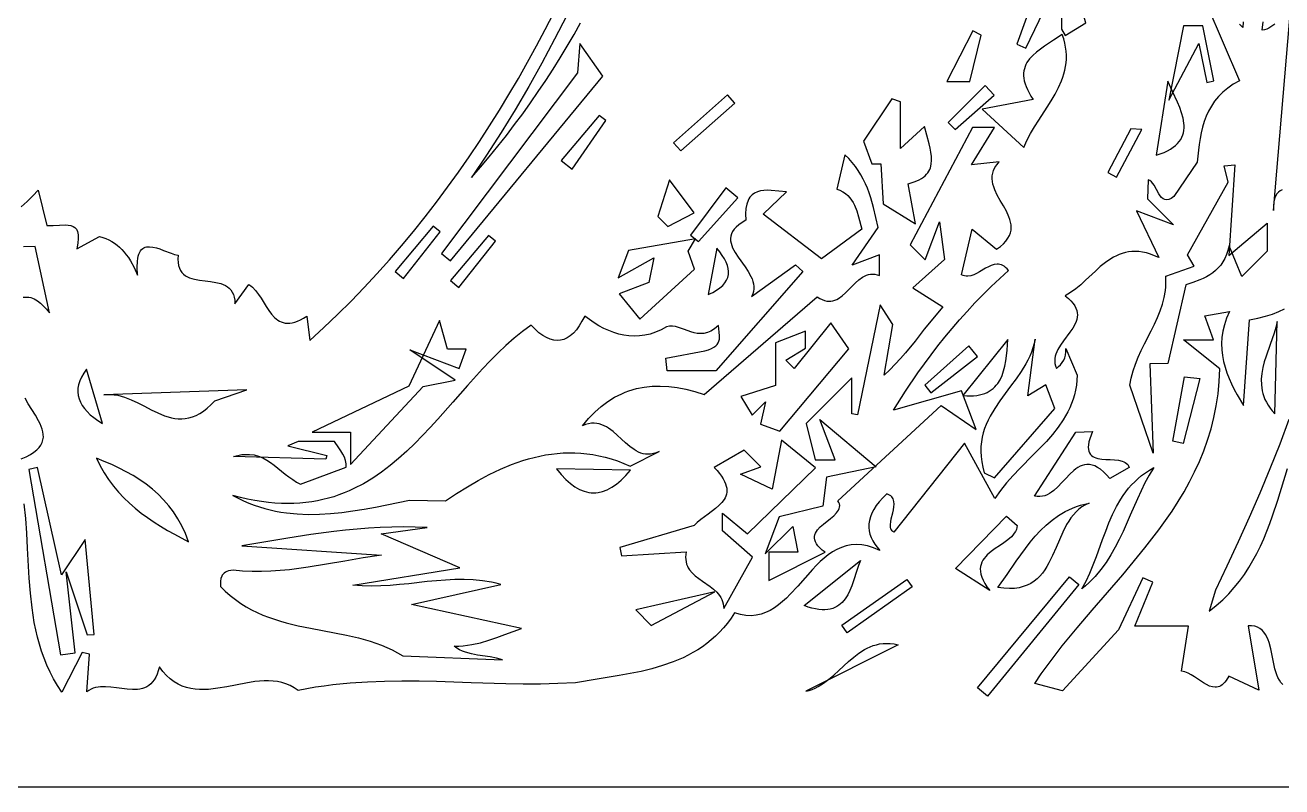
# Model space of a CAD drawing. Header units: metres. Extents: x 0 to 50, y 0 to 30.
# Drawn here: x 14.49 to 25.05, y 0 to 6.41 of the extents above; entities that cross this region are included whole.
import ezdxf

# ---------------------------------------------------------------- set-up
doc = ezdxf.new("R2010")
doc.units = ezdxf.units.M

msp = doc.modelspace()

# ---------------------------------------------------------------- linework, layer by layer
for points in [[(23.215194, 7.038961), (23.011379, 6.766984), (22.824653, 6.24737), (22.900502, 6.212106), (23.198883, 6.837288), (23.198883, 6.37191), (23.23018, 6.319705), (23.405627, 6.425059), (23.215194, 7.038961)], [(24.42087, 6.577672), (24.696999, 5.93923), (24.696999, 5.93923), (24.644336, 5.90924), (24.597409, 5.876834), (24.555858, 5.842161), (24.519321, 5.80537), (24.487439, 5.766611), (24.459852, 5.726031), (24.436197, 5.683779), (24.416116, 5.640006), (24.399247, 5.594859), (24.385231, 5.548487), (24.373706, 5.501039), (24.364312, 5.452665), (24.356689, 5.403513), (24.350475, 5.353732), (24.340837, 5.252878), (24.14396, 4.966129), (24.14396, 4.966129), (24.121714, 4.949824), (24.101878, 4.94051), (24.084185, 4.937406), (24.068371, 4.939728), (24.054168, 4.946696), (24.041312, 4.957526), (24.029535, 4.971436), (24.018573, 4.987646), (23.998028, 5.023831), (23.977549, 5.059826), (23.96667, 5.075796), (23.955009, 5.089373), (23.942302, 5.099773), (23.928282, 5.106215), (23.922812, 4.946632), (24.1421, 4.727164), (23.831569, 4.845048), (24.018886, 4.451575), (24.018886, 4.451575), (23.982577, 4.467671), (23.947656, 4.480571), (23.914059, 4.490424), (23.881723, 4.497382), (23.850585, 4.501596), (23.820582, 4.503217), (23.791651, 4.502396), (23.763727, 4.499283), (23.736749, 4.494031), (23.710652, 4.486789), (23.685374, 4.477709), (23.66085, 4.466942), (23.637019, 4.454639), (23.613817, 4.44095), (23.569045, 4.410022), (23.526029, 4.375366), (23.484262, 4.338188), (23.402455, 4.261104), (23.361402, 4.223613), (23.319576, 4.188433), (23.276469, 4.156772), (23.231576, 4.129839), (23.231576, 4.129839), (23.257623, 4.108358), (23.279374, 4.087321), (23.297075, 4.066698), (23.310972, 4.046461), (23.321313, 4.026581), (23.328343, 4.007028), (23.332309, 3.987775), (23.333458, 3.968793), (23.332035, 3.950053), (23.328288, 3.931525), (23.322462, 3.913182), (23.314804, 3.894995), (23.294979, 3.858972), (23.270784, 3.823226), (23.21717, 3.751647), (23.191694, 3.715354), (23.169734, 3.678418), (23.160689, 3.659638), (23.153262, 3.64061), (23.1477, 3.621307), (23.144249, 3.601699), (23.143156, 3.581759), (23.144667, 3.561456), (23.149029, 3.540763), (23.156488, 3.519651), (23.156488, 3.519651), (23.175273, 3.534609), (23.191998, 3.550735), (23.206435, 3.568295), (23.218358, 3.587556), (23.227541, 3.608788), (23.233756, 3.632256), (23.236776, 3.65823), (23.236377, 3.686976), (23.331261, 3.464073), (23.331261, 3.464073), (23.329053, 3.420369), (23.324446, 3.37823), (23.317555, 3.337572), (23.308494, 3.298311), (23.297378, 3.260362), (23.284321, 3.223642), (23.269438, 3.188066), (23.252844, 3.153551), (23.234652, 3.120012), (23.214979, 3.087366), (23.171643, 3.024414), (23.123752, 2.964022), (23.072223, 2.905519), (23.017972, 2.848232), (22.961916, 2.791488), (22.848055, 2.67694), (22.792082, 2.617791), (22.73797, 2.556495), (22.686636, 2.49238), (22.638995, 2.424774), (22.385226, 2.889767), (21.790326, 2.142248), (21.790326, 2.142248), (21.781922, 2.147384), (21.775097, 2.153484), (21.769734, 2.160482), (21.765718, 2.168315), (21.761264, 2.186226), (21.760807, 2.206701), (21.763422, 2.229224), (21.768183, 2.25328), (21.780437, 2.303926), (21.786078, 2.329484), (21.790161, 2.354511), (21.791758, 2.378492), (21.789944, 2.400911), (21.783792, 2.421252), (21.778801, 2.430482), (21.772377, 2.438999), (21.764407, 2.446739), (21.754773, 2.453636), (21.74336, 2.459628), (21.730053, 2.464649), (21.730053, 2.464649), (21.696403, 2.43105), (21.667154, 2.398033), (21.642224, 2.365585), (21.621529, 2.333692), (21.604986, 2.302339), (21.592512, 2.271512), (21.584023, 2.241198), (21.579437, 2.211381), (21.578669, 2.182048), (21.581637, 2.153186), (21.588258, 2.124779), (21.598448, 2.096813), (21.612125, 2.069275), (21.629204, 2.042151), (21.649603, 2.015426), (21.673238, 1.989086), (21.673238, 1.989086), (21.619767, 2.011276), (21.56896, 2.026509), (21.52065, 2.035232), (21.474668, 2.037891), (21.430847, 2.034932), (21.389018, 2.026803), (21.349014, 2.01395), (21.310667, 1.996819), (21.273808, 1.975857), (21.23827, 1.951511), (21.203885, 1.924226), (21.170484, 1.894451), (21.137901, 1.862631), (21.105966, 1.829212), (21.04337, 1.759368), (20.981354, 1.688489), (20.918574, 1.620149), (20.886477, 1.588048), (20.853686, 1.55792), (20.820031, 1.530214), (20.785346, 1.505375), (20.749462, 1.483851), (20.71221, 1.466087), (20.673425, 1.45253), (20.632936, 1.443627), (20.590576, 1.439825), (20.546178, 1.441569), (20.499573, 1.449307), (20.450594, 1.463484), (20.450594, 1.463484), (20.421271, 1.41921), (20.39054, 1.377606), (20.358461, 1.338575), (20.325094, 1.302014), (20.2905, 1.267826), (20.254738, 1.235908), (20.217869, 1.206161), (20.179952, 1.178485), (20.141048, 1.152781), (20.101217, 1.128946), (20.060519, 1.106883), (20.019014, 1.08649), (19.976763, 1.067668), (19.933824, 1.050316), (19.846128, 1.019622), (19.756406, 0.993608), (19.66514, 0.971474), (19.57281, 0.952418), (19.479897, 0.935639), (19.294246, 0.90571), (19.112034, 0.87528), (19.112034, 0.87528), (18.965956, 0.868296), (18.819953, 0.86513), (18.67402, 0.865047), (18.528153, 0.867314), (18.236601, 0.87596), (17.945261, 0.885198), (17.79966, 0.888204), (17.6541, 0.889156), (17.508576, 0.887321), (17.363084, 0.881964), (17.21762, 0.872352), (17.072179, 0.85775), (16.999466, 0.848349), (16.926757, 0.837426), (16.854051, 0.824888), (16.781349, 0.810645), (16.781349, 0.810645), (16.748079, 0.833441), (16.713956, 0.851971), (16.679046, 0.866553), (16.643413, 0.877508), (16.607122, 0.885155), (16.570236, 0.889814), (16.532822, 0.891804), (16.494943, 0.891445), (16.456663, 0.889057), (16.418049, 0.88496), (16.34007, 0.872916), (16.182926, 0.842381), (16.104794, 0.829005), (16.066063, 0.823909), (16.027643, 0.820301), (15.989597, 0.8185), (15.95199, 0.818825), (15.914886, 0.821598), (15.878351, 0.827136), (15.842449, 0.835761), (15.807243, 0.847791), (15.7728, 0.863547), (15.739182, 0.883347), (15.706456, 0.907513), (15.674685, 0.936363), (15.643934, 0.970217), (15.614268, 1.009395), (15.614268, 1.009395), (15.605643, 0.976936), (15.595543, 0.948194), (15.584048, 0.922964), (15.571238, 0.901041), (15.557194, 0.882222), (15.541997, 0.8663), (15.525726, 0.853072), (15.508462, 0.842333), (15.490285, 0.833877), (15.471277, 0.827501), (15.451516, 0.822999), (15.431085, 0.820167), (15.388529, 0.818694), (15.344253, 0.821443), (15.253112, 0.833057), (15.207534, 0.838647), (15.162808, 0.841908), (15.119578, 0.841203), (15.098724, 0.838851), (15.078486, 0.834894), (15.058944, 0.829126), (15.040177, 0.821343), (15.022267, 0.81134), (15.005294, 0.798912), (15.027795, 1.116959), (14.966212, 1.130381), (14.795241, 0.796364), (14.795241, 0.796364), (14.758638, 0.851829), (14.725509, 0.908119), (14.695664, 0.965187), (14.668914, 1.022985), (14.645068, 1.081464), (14.623935, 1.140575), (14.605327, 1.200272), (14.589053, 1.260505), (14.574922, 1.321226), (14.562745, 1.382388), (14.552332, 1.443941), (14.543492, 1.505837), (14.529773, 1.630468), (14.520067, 1.755895), (14.50661, 2.007591), (14.499819, 2.133088), (14.490957, 2.257837), (14.478505, 2.381453)], [(25.054955, 5.020655), (25.038166, 5.012505), (25.022931, 5.001571), (25.009561, 4.987337), (24.998368, 4.969286), (24.989662, 4.946901), (24.983754, 4.919666), (24.980954, 4.887065), (24.981575, 4.84858), (25.13114, 6.600072)], [(14.452889, 4.878879), (14.50158, 4.924209), (14.54916, 4.971007), (14.595599, 5.019343), (14.668164, 4.722809), (14.668164, 4.722809), (14.694822, 4.721025), (14.721854, 4.72107), (14.775472, 4.723875), (14.825867, 4.725691), (14.848872, 4.724497), (14.869891, 4.720981), (14.888529, 4.714449), (14.904393, 4.70421), (14.917089, 4.689573), (14.926223, 4.669844), (14.931402, 4.644333), (14.932232, 4.612348), (14.92832, 4.573195), (14.91927, 4.526185), (15.112267, 4.629542), (15.112267, 4.629542), (15.139333, 4.621741), (15.165254, 4.612235), (15.190071, 4.601033), (15.213823, 4.588139), (15.23655, 4.573563), (15.258292, 4.55731), (15.27909, 4.539388), (15.298982, 4.519803), (15.318009, 4.498563), (15.336211, 4.475674), (15.353627, 4.451145), (15.370299, 4.42498), (15.401565, 4.367777), (15.430329, 4.304119), (15.430329, 4.304119), (15.427413, 4.369386), (15.429919, 4.422458), (15.433058, 4.444747), (15.437378, 4.46438), (15.442819, 4.481487), (15.449322, 4.496199), (15.45683, 4.508646), (15.465283, 4.51896), (15.474623, 4.527271), (15.484792, 4.53371), (15.495731, 4.538407), (15.50738, 4.541493), (15.53258, 4.543356), (15.559922, 4.540345), (15.588938, 4.533505), (15.619159, 4.523882), (15.650118, 4.512522), (15.712373, 4.488773), (15.742732, 4.478477), (15.771954, 4.470626), (15.771954, 4.470626), (15.770508, 4.43813), (15.772043, 4.409284), (15.776368, 4.383849), (15.78329, 4.361588), (15.792615, 4.342265), (15.804151, 4.32564), (15.817706, 4.311478), (15.833087, 4.299539), (15.850101, 4.289587), (15.868555, 4.281385), (15.888257, 4.274694), (15.909014, 4.269277), (15.952922, 4.261315), (15.998738, 4.255599), (16.044922, 4.250229), (16.08993, 4.243305), (16.132222, 4.232925), (16.151868, 4.225847), (16.170257, 4.217191), (16.187195, 4.206722), (16.202492, 4.194202), (16.215953, 4.179393), (16.227387, 4.162058), (16.2366, 4.141958), (16.2434, 4.118858), (16.247594, 4.092518), (16.248989, 4.062702), (16.367455, 4.225335), (16.367455, 4.225335), (16.382422, 4.214252), (16.396605, 4.201885), (16.42294, 4.173884), (16.447101, 4.142502), (16.46973, 4.108913), (16.512958, 4.039797), (16.534842, 4.006616), (16.55776, 3.975915), (16.582356, 3.948865), (16.595483, 3.937076), (16.609271, 3.92664), (16.623798, 3.917703), (16.639146, 3.910411), (16.655395, 3.904911), (16.672624, 3.90135), (16.690915, 3.899874), (16.710346, 3.900629), (16.731, 3.903762), (16.752955, 3.90942), (16.776292, 3.917749), (16.801092, 3.928896), (16.827434, 3.943006), (16.855399, 3.960227), (16.879296, 3.754234), (16.879296, 3.754234), (16.997451, 3.862923), (17.112903, 3.973413), (17.2257, 4.085671), (17.335891, 4.199664), (17.443527, 4.315358), (17.548656, 4.432719), (17.651327, 4.551714), (17.751591, 4.67231), (17.849496, 4.794472), (17.945093, 4.918167), (18.038429, 5.043363), (18.129555, 5.170024), (18.21852, 5.298118), (18.305373, 5.42761), (18.390164, 5.558469), (18.472943, 5.690658), (18.553757, 5.824147), (18.632658, 5.9589), (18.709694, 6.094884), (18.784914, 6.232066), (18.858368, 6.370411), (18.930106, 6.509887)], [(19.039234, 6.488426), (18.936417, 6.287353), (18.830197, 6.088108), (18.720301, 5.890836), (18.606455, 5.695686), (18.488383, 5.502805), (18.365811, 5.312341), (18.238466, 5.124441), (18.238466, 5.124441), (18.314117, 5.211958), (18.388253, 5.300289), (18.460864, 5.389439), (18.531939, 5.479414), (18.601469, 5.57022), (18.669442, 5.661861), (18.735848, 5.754343), (18.800678, 5.847672), (18.86392, 5.941853), (18.925565, 6.036892), (18.985603, 6.132795), (19.044022, 6.229566), (19.100813, 6.327212), (19.155966, 6.425738)], [(22.234523, 5.933708), (22.428657, 5.933708), (22.525195, 6.321372), (22.454477, 6.35747), (22.234523, 5.933708)], [(24.225683, 6.399645), (24.101484, 5.775522), (24.354846, 6.250966), (24.421137, 5.92527), (24.480989, 5.937388), (24.389001, 6.399645), (24.225683, 6.399645)], [(24.727273, 6.433993), (24.725166, 6.386255), (24.725166, 6.386255), (24.695535, 6.414489)], [(24.992351, 6.415692), (24.976422, 6.402523), (24.959938, 6.390992), (24.942852, 6.381269), (24.925118, 6.373523), (24.906692, 6.367926), (24.887527, 6.364646), (24.887527, 6.364646), (24.894892, 6.43337)], [(18.063639, 4.424211), (19.341747, 5.976411), (19.150088, 6.25348), (19.131457, 6.004867), (17.98682, 4.485067), (18.063639, 4.424211)], [(23.206535, 6.327674), (23.206535, 6.327674), (23.132939, 6.278972), (23.057971, 6.230706), (23.022109, 6.205788), (22.988467, 6.179841), (22.957901, 6.152485), (22.931265, 6.123341), (22.909413, 6.09203), (22.900549, 6.075443), (22.893201, 6.058173), (22.887477, 6.04017), (22.883483, 6.021389), (22.881326, 6.001782), (22.881113, 5.9813), (22.882951, 5.959898), (22.886947, 5.937527), (22.893207, 5.91414), (22.901838, 5.88969), (22.912947, 5.864128), (22.926642, 5.837409), (22.943028, 5.809484), (22.962212, 5.780305), (22.531804, 5.70028), (22.882948, 5.37636), (22.882948, 5.37636), (22.909368, 5.43631), (22.939657, 5.494464), (22.97281, 5.551194), (23.00782, 5.60687), (23.079386, 5.716543), (23.113931, 5.77128), (23.146308, 5.826446), (23.17551, 5.882411), (23.200533, 5.939546), (23.211162, 5.968668), (23.220369, 5.998221), (23.228028, 6.028252), (23.234013, 6.058807), (23.238198, 6.089933), (23.240457, 6.121675), (23.240666, 6.15408), (23.238697, 6.187195), (23.234425, 6.221066), (23.227725, 6.255738), (23.21847, 6.291259), (23.206535, 6.327674)], [(24.094774, 5.935716), (23.994893, 5.311723), (23.994893, 5.311723), (24.030165, 5.323639), (24.062087, 5.336384), (24.090787, 5.349924), (24.116392, 5.364224), (24.139029, 5.379252), (24.158827, 5.394972), (24.175913, 5.411352), (24.190414, 5.428356), (24.202458, 5.445952), (24.212173, 5.464104), (24.219686, 5.48278), (24.225125, 5.501946), (24.228617, 5.521566), (24.23029, 5.541608), (24.230271, 5.562038), (24.228689, 5.582821), (24.221343, 5.625311), (24.209271, 5.668808), (24.193496, 5.71304), (24.175036, 5.757735), (24.134149, 5.847428), (24.094774, 5.935716)], [(19.998977, 5.348704), (20.451599, 5.751537), (20.391545, 5.819272), (19.93818, 5.417225), (19.998977, 5.348704)], [(22.304366, 5.528935), (22.633961, 5.817568), (22.558457, 5.898315), (22.246727, 5.589065), (22.304366, 5.528935)], [(21.973291, 4.736898), (21.909098, 5.07211), (21.909098, 5.07211), (21.961252, 5.087951), (21.983792, 5.097011), (22.0041, 5.106793), (22.02227, 5.117267), (22.038396, 5.128402), (22.052572, 5.140169), (22.064892, 5.152539), (22.075451, 5.165483), (22.084343, 5.17897), (22.091662, 5.192971), (22.097502, 5.207456), (22.105124, 5.237762), (22.107961, 5.269651), (22.106767, 5.302887), (22.102296, 5.337233), (22.095302, 5.372453), (22.086539, 5.40831), (22.066716, 5.480988), (22.048859, 5.553378), (21.846562, 5.369346), (21.846562, 5.760369), (21.772936, 5.788002), (21.533732, 5.42989), (21.605651, 5.240132), (21.681971, 5.239749), (21.70026, 4.905056), (21.973291, 4.736898)], [(19.313218, 5.646975), (18.992505, 5.267451), (19.086548, 5.196277), (19.369145, 5.603845), (19.313218, 5.646975)], [(20.738102, 1.7364), (21.212899, 1.973109), (21.212899, 1.973109), (21.188141, 1.992076), (21.167765, 2.010315), (21.151516, 2.027864), (21.139135, 2.04476), (21.130366, 2.061042), (21.124952, 2.076748), (21.122635, 2.091915), (21.123158, 2.106582), (21.126264, 2.120785), (21.131696, 2.134564), (21.139198, 2.147955), (21.148511, 2.160997), (21.171544, 2.186185), (21.19874, 2.21043), (21.257389, 2.257302), (21.284729, 2.280536), (21.308004, 2.304039), (21.317474, 2.315985), (21.325157, 2.328113), (21.330794, 2.340459), (21.33413, 2.353061), (21.334906, 2.365958), (21.332867, 2.379187), (21.327754, 2.392786), (21.319311, 2.406794), (22.187892, 3.208802), (22.482252, 3.004847), (22.358257, 3.332011), (21.785763, 3.169128), (21.785763, 3.169128), (21.887124, 3.326806), (21.99263, 3.481634), (22.047168, 3.557938), (22.103019, 3.633479), (22.160275, 3.708242), (22.219029, 3.782209), (22.279374, 3.855363), (22.341401, 3.927689), (22.405203, 3.99917), (22.470872, 4.069788), (22.538501, 4.139527), (22.608182, 4.208371), (22.680008, 4.276303), (22.75407, 4.343305), (22.75407, 4.343305), (22.742076, 4.35731), (22.730072, 4.368958), (22.718058, 4.378388), (22.706031, 4.385738), (22.693992, 4.391145), (22.681939, 4.394746), (22.66987, 4.39668), (22.657785, 4.397083), (22.63356, 4.39385), (22.609256, 4.386147), (22.584862, 4.375076), (22.56037, 4.361736), (22.511055, 4.332657), (22.486212, 4.319119), (22.461234, 4.307716), (22.436112, 4.299549), (22.410835, 4.295719), (22.398136, 4.295774), (22.385395, 4.297326), (22.372611, 4.300513), (22.359783, 4.305472), (22.447514, 4.690208), (22.654084, 4.521912), (22.654084, 4.521912), (22.685385, 4.545024), (22.711491, 4.568061), (22.732723, 4.591028), (22.749405, 4.613933), (22.761856, 4.636782), (22.7704, 4.65958), (22.775359, 4.682335), (22.777053, 4.705053), (22.775806, 4.72774), (22.771938, 4.750402), (22.765773, 4.773047), (22.757631, 4.795681), (22.736705, 4.840938), (22.711737, 4.886226), (22.685302, 4.931597), (22.659973, 4.9771), (22.638328, 5.022788), (22.629691, 5.045717), (22.62294, 5.068712), (22.618397, 5.091778), (22.616385, 5.114922), (22.617224, 5.138151), (22.621237, 5.161471), (22.628746, 5.184888), (22.640073, 5.208408), (22.655539, 5.232039), (22.675466, 5.255787), (22.443912, 5.232824), (22.636126, 5.545428), (22.450727, 5.545428), (21.926727, 4.557731), (22.052514, 4.431841), (22.173597, 4.751323), (22.216774, 4.434428), (21.950053, 4.197995), (22.20273, 4.037481), (22.044027, 3.850302), (22.044027, 3.850302), (21.968484, 3.749697), (21.888674, 3.651586), (21.84649, 3.603393), (21.802426, 3.555737), (21.756211, 3.508589), (21.707572, 3.46192), (21.780455, 3.889426), (21.676027, 4.054083), (21.484555, 3.128124), (21.436432, 3.138091), (21.436432, 3.440087), (21.052484, 3.055823), (21.128689, 2.749811), (21.297301, 2.749811), (21.168541, 3.089548), (21.642657, 2.691877), (21.224988, 2.604386), (21.191856, 2.361216), (20.826523, 2.270089), (20.70879, 1.959445), (20.939603, 2.190449), (20.983811, 1.973251), (20.738102, 1.973251), (20.738102, 1.7364)], [(23.783583, 5.535188), (23.589626, 5.167388), (23.661348, 5.129092), (23.874724, 5.527772), (23.783583, 5.535188)], [(21.378574, 5.316752), (21.309499, 5.027852), (21.309499, 5.027852), (21.337031, 5.017336), (21.361589, 5.004687), (21.383399, 4.990061), (21.402688, 4.973614), (21.419681, 4.955504), (21.434606, 4.935886), (21.447688, 4.914917), (21.459153, 4.892753), (21.478141, 4.845467), (21.493379, 4.795278), (21.51985, 4.6912), (21.180531, 4.440645), (20.690637, 4.817721), (20.888056, 5.003799), (20.888056, 5.003799), (20.822959, 5.011326), (20.758536, 5.01692), (20.727464, 5.017632), (20.697623, 5.016229), (20.669369, 5.012169), (20.643055, 5.004906), (20.619038, 4.993897), (20.59767, 4.978599), (20.579307, 4.958467), (20.571363, 4.946419), (20.564304, 4.932959), (20.553014, 4.90153), (20.545792, 4.863636), (20.542994, 4.818734), (20.544972, 4.766281), (20.544972, 4.766281), (20.513449, 4.747101), (20.486942, 4.727902), (20.465162, 4.708681), (20.44782, 4.689433), (20.434628, 4.670155), (20.425298, 4.650843), (20.419542, 4.631493), (20.41707, 4.612101), (20.417595, 4.592664), (20.420827, 4.573178), (20.42648, 4.553639), (20.434263, 4.534043), (20.455069, 4.494666), (20.480938, 4.455017), (20.538635, 4.374781), (20.565848, 4.334133), (20.588894, 4.293093), (20.598133, 4.272415), (20.605465, 4.251628), (20.610602, 4.230728), (20.613254, 4.209711), (20.613134, 4.188572), (20.609954, 4.167309), (20.603424, 4.145917), (20.593256, 4.124393), (20.963431, 4.389422), (21.023433, 4.334531), (20.293705, 3.500486), (19.884588, 3.500486), (19.871691, 3.605189), (20.201626, 3.668636), (20.201626, 3.668636), (20.231401, 3.676781), (20.256156, 3.686332), (20.276318, 3.69713), (20.292316, 3.709018), (20.304575, 3.721837), (20.313524, 3.735431), (20.319588, 3.74964), (20.323196, 3.764307), (20.324775, 3.779274), (20.324751, 3.794384), (20.321605, 3.824397), (20.317174, 3.853085), (20.314877, 3.879182), (20.314877, 3.879182), (20.283177, 3.852159), (20.2524, 3.832792), (20.222475, 3.820195), (20.193333, 3.813478), (20.164904, 3.811754), (20.137118, 3.814134), (20.109905, 3.819729), (20.083196, 3.827652), (20.031009, 3.846929), (19.979998, 3.864858), (19.95476, 3.871097), (19.929607, 3.874334), (19.904468, 3.873681), (19.879275, 3.86825), (19.879275, 3.86825), (19.832373, 3.843501), (19.786032, 3.823724), (19.74024, 3.808724), (19.694988, 3.798303), (19.650266, 3.792265), (19.606064, 3.790412), (19.562371, 3.792549), (19.519178, 3.798479), (19.476474, 3.808005), (19.43425, 3.82093), (19.392495, 3.837058), (19.351199, 3.856191), (19.310352, 3.878135), (19.269944, 3.90269), (19.229965, 3.929662), (19.190405, 3.958853), (19.190405, 3.958853), (19.167921, 3.91582), (19.144584, 3.877839), (19.120415, 3.844921), (19.095437, 3.817076), (19.069668, 3.794313), (19.043132, 3.776642), (19.015847, 3.764074), (18.987837, 3.756619), (18.95912, 3.754286), (18.929718, 3.757086), (18.899653, 3.765028), (18.868944, 3.778123), (18.837613, 3.79638), (18.805682, 3.81981), (18.773169, 3.848422), (18.740098, 3.882227), (18.740098, 3.882227), (18.667597, 3.829295), (18.597218, 3.772587), (18.528711, 3.712533), (18.461825, 3.649563), (18.396312, 3.584109), (18.33192, 3.5166), (18.205505, 3.377139), (18.080582, 3.234626), (17.955153, 3.092502), (17.891624, 3.022663), (17.827218, 2.954213), (17.761688, 2.887582), (17.694781, 2.8232), (17.626249, 2.761499), (17.555843, 2.702908), (17.483311, 2.647859), (17.408405, 2.59678), (17.330874, 2.550104), (17.250469, 2.50826), (17.20911, 2.489284), (17.16694, 2.471678), (17.123926, 2.455496), (17.080037, 2.44079), (17.035242, 2.427616), (16.989511, 2.416026), (16.942811, 2.406074), (16.895111, 2.397815), (16.846381, 2.391302), (16.796588, 2.386589), (16.745703, 2.383729), (16.693693, 2.382777), (16.640527, 2.383787), (16.586174, 2.386811), (16.530603, 2.391905), (16.473783, 2.399121), (16.415683, 2.408514), (16.35627, 2.420137), (16.295515, 2.434044), (16.233385, 2.450289), (16.233385, 2.450289), (16.277281, 2.427032), (16.321415, 2.405893), (16.365778, 2.386802), (16.410364, 2.369689), (16.455163, 2.354486), (16.500169, 2.341121), (16.545374, 2.329527), (16.59077, 2.319632), (16.636349, 2.311368), (16.682103, 2.304665), (16.774105, 2.295664), (16.866715, 2.292072), (16.95987, 2.293333), (17.053508, 2.298889), (17.147566, 2.308184), (17.241981, 2.320662), (17.336692, 2.335765), (17.431636, 2.352938), (17.526751, 2.371624), (17.717243, 2.411305), (18.021541, 2.405935), (18.021541, 2.405935), (18.112685, 2.466334), (18.204176, 2.523585), (18.296103, 2.57716), (18.388555, 2.626529), (18.481622, 2.671164), (18.575395, 2.710537), (18.622574, 2.728084), (18.669963, 2.744117), (18.717573, 2.758571), (18.765415, 2.771378), (18.813502, 2.782473), (18.861843, 2.79179), (18.91045, 2.799262), (18.959334, 2.804823), (19.008507, 2.808408), (19.05798, 2.809951), (19.107764, 2.809384), (19.15787, 2.806643), (19.20831, 2.801661), (19.259094, 2.794371), (19.310234, 2.784709), (19.361742, 2.772607), (19.413627, 2.758), (19.465903, 2.740822), (19.518579, 2.721006), (19.571667, 2.698486), (19.815404, 2.821828), (19.815404, 2.821828), (19.791131, 2.81074), (19.767756, 2.80304), (19.745215, 2.798506), (19.723446, 2.796914), (19.702386, 2.798039), (19.681973, 2.801658), (19.662143, 2.807547), (19.642835, 2.815481), (19.623985, 2.825236), (19.60553, 2.83659), (19.569557, 2.863193), (19.534413, 2.8935), (19.499597, 2.925718), (19.464607, 2.958055), (19.428941, 2.988719), (19.392097, 3.01592), (19.373077, 3.027661), (19.353574, 3.037863), (19.333525, 3.046304), (19.312869, 3.052759), (19.291541, 3.057005), (19.26948, 3.058816), (19.246623, 3.057969), (19.222907, 3.05424), (19.198269, 3.047406), (19.172647, 3.037241), (19.172647, 3.037241), (19.222678, 3.09719), (19.27466, 3.15102), (19.328572, 3.198798), (19.38439, 3.24059), (19.442092, 3.276462), (19.471641, 3.292199), (19.501654, 3.30648), (19.532125, 3.319315), (19.563053, 3.330711), (19.626268, 3.34922), (19.691274, 3.362074), (19.75805, 3.369339), (19.826572, 3.371081), (19.896817, 3.367367), (19.968763, 3.358261), (20.042387, 3.343832), (20.117666, 3.324143), (20.194576, 3.299263), (21.145348, 4.122698), (21.145348, 4.122698), (21.166597, 4.108703), (21.186963, 4.098041), (21.206503, 4.090505), (21.225275, 4.085889), (21.243334, 4.083985), (21.260739, 4.084586), (21.277546, 4.087483), (21.293812, 4.09247), (21.309595, 4.09934), (21.32495, 4.107885), (21.354607, 4.129172), (21.38324, 4.154671), (21.411304, 4.182725), (21.467549, 4.23986), (21.496642, 4.265624), (21.526988, 4.287308), (21.542774, 4.296102), (21.559044, 4.303253), (21.575855, 4.308555), (21.593265, 4.3118), (21.61133, 4.312781), (21.630107, 4.311291), (21.649654, 4.307121), (21.670026, 4.300066), (21.669125, 4.474279), (21.440728, 4.387574), (21.659069, 4.703654), (21.659069, 4.703654), (21.639728, 4.789215), (21.619009, 4.873166), (21.595356, 4.955038), (21.581942, 4.995047), (21.567211, 5.03436), (21.550967, 5.072918), (21.533017, 5.110662), (21.513165, 5.147534), (21.491217, 5.183475), (21.466979, 5.218426), (21.440255, 5.252328), (21.410852, 5.285123), (21.378574, 5.316752)], [(24.657798, 5.232162), (24.607589, 4.469024), (24.92808, 4.742394), (24.92808, 4.504837), (24.715477, 4.29206), (24.60808, 4.551763), (24.60808, 4.551763), (24.599302, 4.512328), (24.587761, 4.476457), (24.57365, 4.443929), (24.557161, 4.414517), (24.538489, 4.387999), (24.517827, 4.36415), (24.495369, 4.342746), (24.471307, 4.323564), (24.445836, 4.306379), (24.419149, 4.290967), (24.39144, 4.277104), (24.362902, 4.264567), (24.304112, 4.242572), (24.244328, 4.223191), (24.092822, 3.561513), (23.941675, 3.55702), (23.971409, 2.807326), (23.773841, 3.378003), (23.773841, 3.378003), (23.785368, 3.43877), (23.801624, 3.498123), (23.821806, 3.556269), (23.845111, 3.613415), (23.870734, 3.669766), (23.897873, 3.725529), (23.953485, 3.836118), (23.980351, 3.891356), (24.005519, 3.946832), (24.028185, 4.002753), (24.047548, 4.059324), (24.062802, 4.116753), (24.073145, 4.175245), (24.076224, 4.204954), (24.077773, 4.235007), (24.077693, 4.265428), (24.075884, 4.296245), (24.316414, 4.378398), (24.258149, 4.475587), (24.602398, 5.085326), (24.568156, 5.222405), (24.657798, 5.232162)], [(19.903032, 5.10665), (19.805623, 4.796128), (19.888646, 4.713037), (20.110916, 4.829244), (19.903032, 5.10665)], [(20.14702, 4.586753), (20.479412, 4.955129), (20.37751, 5.03933), (20.080622, 4.640986), (20.14702, 4.586753)], [(17.916559, 4.715103), (17.595846, 4.335579), (17.667841, 4.27674), (17.974108, 4.668234), (17.916559, 4.715103)], [(14.46914, 4.118015), (14.485918, 4.11985), (14.502122, 4.119932), (14.517792, 4.118349), (14.532967, 4.115191), (14.561991, 4.104503), (14.589512, 4.088578), (14.615846, 4.068125), (14.64131, 4.043854), (14.66622, 4.016477), (14.690894, 3.986702), (14.570391, 4.545327), (14.472835, 4.541525)], [(18.382112, 4.637447), (18.061399, 4.257923), (18.133394, 4.199084), (18.439661, 4.590578), (18.382112, 4.637447)], [(19.4719, 4.280046), (19.771393, 4.450352), (19.730743, 4.241851), (19.479992, 4.14666), (19.653088, 3.934443), (20.11398, 4.355483), (20.060141, 4.505161), (20.122962, 4.60995), (19.559646, 4.511566), (19.4719, 4.280046)], [(20.301348, 4.529641), (20.228401, 4.141729), (20.228401, 4.141729), (20.266659, 4.159168), (20.299812, 4.177646), (20.327991, 4.197134), (20.351328, 4.217604), (20.369953, 4.239029), (20.383998, 4.26138), (20.393593, 4.284629), (20.39887, 4.308748), (20.39996, 4.333709), (20.396993, 4.359483), (20.390101, 4.386043), (20.379414, 4.41336), (20.365065, 4.441407), (20.347183, 4.470154), (20.325901, 4.499575), (20.301348, 4.529641)], [(25.059481, 0.862326), (25.044344, 0.879012), (25.031265, 0.898121), (25.019999, 0.91937), (25.0103, 0.942474), (25.001925, 0.967148), (24.994628, 0.993107), (24.982287, 1.047742), (24.959759, 1.159906), (24.94565, 1.212878), (24.937028, 1.237591), (24.927032, 1.260741), (24.91542, 1.282044), (24.901945, 1.301215), (24.886362, 1.317969), (24.868426, 1.332023), (24.847894, 1.34309), (24.824518, 1.350886), (24.798055, 1.355127), (24.768259, 1.355527), (24.858536, 0.813476), (24.606978, 0.932026), (24.606978, 0.932026), (24.584615, 0.895126), (24.573334, 0.880481), (24.561984, 0.868203), (24.550564, 0.858168), (24.539071, 0.850248), (24.527503, 0.844317), (24.515859, 0.84025), (24.504136, 0.837919), (24.492333, 0.837198), (24.468477, 0.840082), (24.444277, 0.847892), (24.419715, 0.859616), (24.394777, 0.874246), (24.369447, 0.890769), (24.317548, 0.925457), (24.290948, 0.941601), (24.263894, 0.955597), (24.236369, 0.966435), (24.208359, 0.973105), (24.267408, 1.352003), (23.815545, 1.352003), (23.967188, 1.720581), (23.882598, 1.757497), (23.678832, 1.321384), (23.206929, 0.808573), (22.974198, 0.869086), (22.974198, 0.869086), (23.029374, 0.949958), (23.086533, 1.029516), (23.145435, 1.107903), (23.205839, 1.185263), (23.330195, 1.337473), (23.457676, 1.487293), (23.714326, 1.784348), (23.83965, 1.933874), (23.900719, 2.009388), (23.960408, 2.085594), (24.018474, 2.162636), (24.074678, 2.240655), (24.12878, 2.319796), (24.180538, 2.400202), (24.229713, 2.482016), (24.276065, 2.565382), (24.319352, 2.650442), (24.359335, 2.73734), (24.395773, 2.82622), (24.428426, 2.917223), (24.457054, 3.010495), (24.481416, 3.106177), (24.501272, 3.204414), (24.516382, 3.305348), (24.526504, 3.409123), (24.5314, 3.515882), (24.225819, 3.75934), (24.478045, 3.75934), (24.405176, 3.96192), (24.61127, 3.997485), (24.61127, 3.997485), (24.587328, 3.941078), (24.569177, 3.885972), (24.556469, 3.832088), (24.548857, 3.779348), (24.545995, 3.727672), (24.547535, 3.676981), (24.55313, 3.627197), (24.562434, 3.57824), (24.5751, 3.530032), (24.59078, 3.482494), (24.609128, 3.435546), (24.629796, 3.389111), (24.652438, 3.343108), (24.676707, 3.297459), (24.728736, 3.206908), (24.780191, 3.929364), (24.780191, 3.929364), (24.850351, 3.942571), (24.914615, 3.958432), (24.973263, 3.976822), (25.026574, 3.997618), (25.074828, 4.020695)], [(16.900429, 2.982779), (17.220591, 2.982779), (17.220591, 2.711787), (17.832288, 3.366819), (18.101619, 3.421729), (17.721319, 3.675471), (18.134433, 3.518644), (18.193079, 3.681683), (18.037895, 3.681683), (17.9692, 3.922314), (17.711892, 3.371175), (16.900429, 2.982779)], [(24.993499, 3.137725), (25.01177, 3.912836), (25.01177, 3.912836), (25.000574, 3.864621), (24.986534, 3.816365), (24.953511, 3.71974), (24.919872, 3.622979), (24.905064, 3.574553), (24.892792, 3.526099), (24.883952, 3.477619), (24.879442, 3.429116), (24.880157, 3.380592), (24.882754, 3.356323), (24.886995, 3.332049), (24.892989, 3.30777), (24.900851, 3.283488), (24.910691, 3.259202), (24.922623, 3.234913), (24.936757, 3.21062), (24.953207, 3.186324), (24.972083, 3.162026), (24.993499, 3.137725)], [(21.259536, 3.902896), (20.952026, 3.519355), (20.881971, 3.589467), (21.048471, 3.689449), (21.048471, 3.83164), (20.796296, 3.735909), (20.796296, 3.374897), (20.503807, 3.282993), (20.597467, 3.126766), (20.709887, 3.239279), (20.669701, 3.051591), (20.830287, 2.990629), (21.411664, 3.682974), (21.259536, 3.902896)], [(22.101761, 3.313617), (22.494057, 3.618658), (22.419438, 3.710116), (22.051614, 3.377207), (22.101761, 3.313617)], [(22.749665, 3.763685), (22.370634, 3.290886), (22.370634, 3.290886), (22.40245, 3.289017), (22.432326, 3.288766), (22.460328, 3.290079), (22.48652, 3.2929), (22.510969, 3.297176), (22.533738, 3.302853), (22.554893, 3.309875), (22.5745, 3.318188), (22.592622, 3.327739), (22.609326, 3.338472), (22.624677, 3.350333), (22.638739, 3.363269), (22.651578, 3.377223), (22.663258, 3.392143), (22.683405, 3.424659), (22.699699, 3.460383), (22.712663, 3.498878), (22.722817, 3.53971), (22.730682, 3.582443), (22.736778, 3.626642), (22.741627, 3.671873), (22.749665, 3.763685)], [(22.977279, 3.765634), (22.977279, 3.765634), (22.969683, 3.728533), (22.959671, 3.692474), (22.947448, 3.657366), (22.933218, 3.623116), (22.917186, 3.589633), (22.899555, 3.556826), (22.860319, 3.492873), (22.817146, 3.430525), (22.771671, 3.36905), (22.725532, 3.307716), (22.680364, 3.245791), (22.637804, 3.182542), (22.599488, 3.117239), (22.582432, 3.083588), (22.567052, 3.049148), (22.55355, 3.013829), (22.542132, 2.977538), (22.533001, 2.940184), (22.526364, 2.901677), (22.522424, 2.861923), (22.521385, 2.820832), (22.523453, 2.778312), (22.528831, 2.734272), (22.537725, 2.68862), (22.550338, 2.641265), (22.636812, 2.598589), (23.143021, 3.181607), (23.067829, 3.380003), (22.916361, 3.289047), (22.977279, 3.765634)], [(15.134827, 3.057206), (15.001919, 3.512364), (15.001919, 3.512364), (14.978558, 3.47889), (14.959774, 3.446135), (14.945491, 3.414088), (14.935634, 3.38274), (14.930125, 3.352078), (14.928889, 3.322094), (14.93185, 3.292777), (14.938932, 3.264116), (14.950059, 3.236101), (14.965155, 3.208721), (14.984145, 3.181966), (15.006951, 3.155827), (15.033498, 3.130291), (15.063711, 3.105349), (15.097512, 3.080991), (15.134827, 3.057206)], [(24.363753, 3.434217), (24.223297, 2.886839), (24.136494, 2.907971), (24.234496, 3.447852), (24.363753, 3.434217)], [(15.147627, 3.297136), (15.147627, 3.297136), (15.176994, 3.300481), (15.20613, 3.300885), (15.235056, 3.298611), (15.263795, 3.293922), (15.292367, 3.28708), (15.320795, 3.278348), (15.377305, 3.256264), (15.4335, 3.229769), (15.489552, 3.200963), (15.545636, 3.171948), (15.601927, 3.144823), (15.658598, 3.121689), (15.68713, 3.112275), (15.715823, 3.104646), (15.744698, 3.099065), (15.773777, 3.095794), (15.803081, 3.095097), (15.832633, 3.097235), (15.862454, 3.10247), (15.892566, 3.111067), (15.922991, 3.123286), (15.95375, 3.139391), (15.984866, 3.159645), (16.016359, 3.184309), (16.048252, 3.213646), (16.080567, 3.247919), (16.350928, 3.338758), (15.147627, 3.297136)], [(14.452288, 2.758872), (14.493855, 2.776783), (14.529434, 2.795333), (14.559361, 2.814485), (14.583968, 2.834202), (14.603592, 2.85445), (14.618565, 2.875191), (14.629223, 2.896389), (14.635899, 2.918008), (14.638927, 2.940012), (14.638643, 2.962365), (14.63538, 2.985029), (14.629473, 3.007969), (14.621255, 3.031149), (14.611062, 3.054532), (14.599227, 3.078083), (14.57197, 3.125539), (14.542158, 3.173229), (14.512465, 3.220862), (14.485566, 3.268148)], [(25.112358, 3.091011), (25.034886, 2.882711), (24.952665, 2.675678), (24.866352, 2.469734), (24.776605, 2.264701), (24.684081, 2.0604), (24.589437, 1.856654), (24.493332, 1.653284), (24.441765, 1.477967), (24.441765, 1.477967), (24.500429, 1.52449), (24.555004, 1.573143), (24.605722, 1.623809), (24.652812, 1.676369), (24.696505, 1.730706), (24.73703, 1.786701), (24.774618, 1.844236), (24.809499, 1.903192), (24.841904, 1.963453), (24.872062, 2.024899), (24.900204, 2.087413), (24.92656, 2.150876), (24.95136, 2.215171), (24.974835, 2.280178), (25.018728, 2.411861), (25.100739, 2.678587)], [(23.320115, 2.982779), (23.461274, 2.990231), (23.461274, 2.990231), (23.447751, 2.957283), (23.437499, 2.92761), (23.430339, 2.901036), (23.426093, 2.877384), (23.424585, 2.856477), (23.425635, 2.838141), (23.429067, 2.822197), (23.434701, 2.80847), (23.442361, 2.796784), (23.451868, 2.786963), (23.463045, 2.778829), (23.475713, 2.772207), (23.489695, 2.766921), (23.504813, 2.762793), (23.537745, 2.75731), (23.573086, 2.754347), (23.609413, 2.752494), (23.645302, 2.750341), (23.679332, 2.746476), (23.710078, 2.73949), (23.723775, 2.734386), (23.736118, 2.727972), (23.746928, 2.720073), (23.756028, 2.710511), (23.76324, 2.699111), (23.768386, 2.685697), (23.607228, 2.594382), (23.607228, 2.594382), (23.579155, 2.624917), (23.552343, 2.650349), (23.526721, 2.670962), (23.502214, 2.687039), (23.478751, 2.698863), (23.456259, 2.706718), (23.434664, 2.710887), (23.413893, 2.711654), (23.393875, 2.709301), (23.374535, 2.704113), (23.355802, 2.696373), (23.337601, 2.686364), (23.319861, 2.67437), (23.302509, 2.660673), (23.268674, 2.629308), (23.235515, 2.594535), (23.202447, 2.558622), (23.168889, 2.523837), (23.134257, 2.492445), (23.116356, 2.478731), (23.097968, 2.466715), (23.07902, 2.456682), (23.05944, 2.448914), (23.039153, 2.443695), (23.018088, 2.441309), (22.996171, 2.442038), (22.97333, 2.446166), (23.320115, 2.982779)], [(16.694181, 2.868579), (17.022807, 2.786355), (17.014165, 2.755353), (16.237067, 2.777326), (16.237067, 2.777326), (16.261497, 2.784813), (16.285084, 2.790491), (16.307868, 2.794446), (16.329889, 2.796764), (16.371808, 2.796832), (16.411166, 2.791379), (16.448289, 2.78109), (16.483502, 2.766651), (16.517129, 2.748747), (16.549496, 2.728062), (16.580929, 2.705283), (16.611752, 2.681093), (16.672872, 2.631225), (16.703818, 2.606917), (16.735456, 2.583939), (16.768111, 2.562977), (16.802108, 2.544716), (17.184819, 2.688886), (17.184819, 2.688886), (17.184636, 2.717416), (17.179426, 2.745205), (17.169976, 2.772382), (17.157074, 2.799075), (17.141508, 2.825414), (17.124066, 2.851529), (17.086702, 2.903599), (16.780902, 2.905123), (16.694181, 2.868579)], [(19.498664, 1.942099), (20.043012, 1.97764), (20.043012, 1.97764), (20.039681, 1.954183), (20.038592, 1.932231), (20.039606, 1.91169), (20.042584, 1.892463), (20.047388, 1.874455), (20.053878, 1.85757), (20.061917, 1.841713), (20.071366, 1.826788), (20.093938, 1.799352), (20.120486, 1.774497), (20.149899, 1.751459), (20.18107, 1.729474), (20.244248, 1.685603), (20.274036, 1.662187), (20.301146, 1.636766), (20.324467, 1.608574), (20.334361, 1.5932), (20.342891, 1.576847), (20.34992, 1.559419), (20.355309, 1.54082), (20.35892, 1.520956), (20.360612, 1.49973), (20.60085, 1.93328), (20.350141, 2.15283), (20.350141, 2.301308), (20.560343, 2.129574), (21.130298, 2.683931), (20.845184, 2.916906), (20.767124, 2.503962), (20.501567, 2.63042), (20.671921, 2.691797), (20.531289, 2.832545), (20.279661, 2.685894), (20.279661, 2.685894), (20.303222, 2.660392), (20.323509, 2.636071), (20.340665, 2.61288), (20.35483, 2.590766), (20.366148, 2.569677), (20.374759, 2.549562), (20.380805, 2.530367), (20.384427, 2.512042), (20.385767, 2.494534), (20.384967, 2.477791), (20.382168, 2.461761), (20.377511, 2.446392), (20.371139, 2.431632), (20.363193, 2.417429), (20.343145, 2.390484), (20.318499, 2.365142), (20.290389, 2.340986), (20.228305, 2.294567), (20.165953, 2.247894), (20.137508, 2.223422), (20.112394, 2.197637), (19.485729, 2.014337), (19.498664, 1.942099)], [(15.085972, 2.763264), (15.085972, 2.763264), (15.11691, 2.700059), (15.150955, 2.640308), (15.187938, 2.583825), (15.227691, 2.530423), (15.270047, 2.479914), (15.314836, 2.432112), (15.361892, 2.386829), (15.411045, 2.343879), (15.462128, 2.303076), (15.514973, 2.264231), (15.569411, 2.227158), (15.625275, 2.191671), (15.682395, 2.157582), (15.740606, 2.124703), (15.859621, 2.061833), (15.859621, 2.061833), (15.833505, 2.130401), (15.803649, 2.194809), (15.770219, 2.255243), (15.73338, 2.311887), (15.6933, 2.364926), (15.650144, 2.414545), (15.604078, 2.460928), (15.555269, 2.504261), (15.503883, 2.544727), (15.450086, 2.582513), (15.394043, 2.617801), (15.335922, 2.650778), (15.275888, 2.681628), (15.214108, 2.710536), (15.150747, 2.737687), (15.085972, 2.763264)], [(14.517178, 2.669834), (14.78402, 1.109259), (14.906864, 1.126402), (14.830607, 1.808191), (15.008385, 1.278415), (15.065618, 1.280965), (14.989513, 2.079574), (14.792669, 1.784065), (14.590472, 2.685577), (14.517178, 2.669834)], [(18.954177, 2.673675), (18.954177, 2.673675), (18.992851, 2.626836), (19.031541, 2.586227), (19.070246, 2.551833), (19.108965, 2.523638), (19.147699, 2.501629), (19.186447, 2.485789), (19.225209, 2.476104), (19.244594, 2.473565), (19.263983, 2.472559), (19.283374, 2.473085), (19.302769, 2.47514), (19.341567, 2.483829), (19.380377, 2.498614), (19.419197, 2.519479), (19.458028, 2.546409), (19.496868, 2.579388), (19.535718, 2.618403), (19.574577, 2.663437), (18.954177, 2.673675)], [(23.975208, 2.68556), (23.975208, 2.68556), (23.936956, 2.62213), (23.901649, 2.556885), (23.868671, 2.490207), (23.837405, 2.422473), (23.777544, 2.285361), (23.717137, 2.148587), (23.685186, 2.081275), (23.65125, 2.015186), (23.614711, 1.9507), (23.574954, 1.888197), (23.531361, 1.828056), (23.483316, 1.770656), (23.457432, 1.743103), (23.430204, 1.716378), (23.401554, 1.690528), (23.371406, 1.665601), (23.371406, 1.665601), (23.406781, 1.730804), (23.438443, 1.798294), (23.467255, 1.867538), (23.494081, 1.938005), (23.545227, 2.080485), (23.571273, 2.151433), (23.598784, 2.221479), (23.628624, 2.29009), (23.661656, 2.356736), (23.698743, 2.420884), (23.719077, 2.451856), (23.740748, 2.482003), (23.763864, 2.511261), (23.788534, 2.539562), (23.814864, 2.56684), (23.842964, 2.593029), (23.87294, 2.618062), (23.904901, 2.641872), (23.938954, 2.664394), (23.975208, 2.68556)], [(23.431708, 2.386129), (23.431708, 2.386129), (23.400505, 2.372023), (23.371899, 2.355029), (23.345678, 2.335383), (23.321628, 2.313323), (23.299537, 2.289084), (23.279192, 2.262903), (23.26038, 2.235018), (23.242888, 2.205665), (23.211012, 2.143502), (23.181861, 2.078309), (23.153732, 2.011981), (23.124921, 1.94641), (23.093724, 1.883492), (23.076699, 1.85362), (23.058439, 1.825121), (23.038731, 1.798232), (23.017362, 1.773191), (22.994119, 1.750233), (22.968789, 1.729595), (22.941159, 1.711516), (22.911017, 1.69623), (22.878149, 1.683975), (22.842343, 1.674988), (22.803385, 1.669505), (22.761063, 1.667764), (22.715164, 1.67), (22.665474, 1.676452), (22.665474, 1.676452), (22.742527, 1.785985), (22.818148, 1.897112), (22.856481, 1.952093), (22.895728, 2.006059), (22.936313, 2.058538), (22.978659, 2.109057), (23.02319, 2.157146), (23.070331, 2.202334), (23.120504, 2.244149), (23.174135, 2.282119), (23.20238, 2.299515), (23.231647, 2.315774), (23.261991, 2.330835), (23.293464, 2.344641), (23.32612, 2.357132), (23.36001, 2.36825), (23.395189, 2.377935), (23.431708, 2.386129)], [(22.737143, 2.276361), (22.828295, 2.199031), (22.828295, 2.199031), (22.825477, 2.180972), (22.820165, 2.163928), (22.812578, 2.147804), (22.802938, 2.132504), (22.791466, 2.117933), (22.778381, 2.103996), (22.74826, 2.077641), (22.714341, 2.052676), (22.678391, 2.028338), (22.642176, 2.003862), (22.607462, 1.978487), (22.576016, 1.951448), (22.56207, 1.937066), (22.549603, 1.921983), (22.538837, 1.906102), (22.529991, 1.889328), (22.523288, 1.871565), (22.518946, 1.852719), (22.517188, 1.832694), (22.518234, 1.811395), (22.522304, 1.788725), (22.529621, 1.764591), (22.540403, 1.738895), (22.554873, 1.711544), (22.573251, 1.682441), (22.595758, 1.651491), (22.307914, 1.83557), (22.737143, 2.276361)], [(16.307649, 2.027418), (17.482123, 1.949918), (17.482123, 1.949918), (17.327509, 1.925951), (17.173226, 1.899023), (17.018913, 1.871754), (16.864205, 1.846767), (16.78659, 1.835949), (16.70874, 1.826685), (16.63061, 1.819303), (16.552154, 1.81413), (16.473327, 1.811494), (16.394084, 1.811724), (16.314378, 1.815146), (16.234166, 1.82209), (16.234166, 1.82209), (16.214183, 1.819543), (16.196868, 1.815724), (16.182032, 1.810735), (16.169482, 1.80468), (16.159028, 1.797662), (16.150478, 1.789785), (16.143643, 1.78115), (16.138329, 1.771863), (16.131506, 1.751741), (16.12848, 1.730244), (16.127708, 1.686432), (16.127708, 1.686432), (16.168716, 1.645812), (16.210904, 1.608573), (16.2542, 1.574521), (16.29853, 1.543462), (16.34382, 1.515202), (16.389996, 1.489548), (16.436984, 1.466305), (16.484712, 1.445281), (16.533104, 1.426282), (16.582088, 1.409114), (16.63159, 1.393583), (16.681536, 1.379496), (16.782465, 1.354878), (16.884285, 1.33371), (17.088243, 1.295529), (17.189201, 1.275417), (17.288693, 1.252557), (17.386128, 1.225401), (17.43389, 1.209728), (17.480916, 1.1924), (17.527134, 1.173222), (17.57247, 1.152003), (17.616849, 1.128547), (17.660198, 1.102661), (18.498933, 1.06891), (18.498933, 1.06891), (18.448338, 1.083072), (18.396089, 1.093104), (18.289918, 1.109041), (18.237642, 1.119081), (18.187002, 1.133259), (18.162553, 1.142546), (18.138822, 1.153642), (18.115911, 1.166806), (18.093923, 1.182296), (18.093923, 1.182296), (18.132071, 1.183558), (18.16952, 1.186531), (18.206339, 1.191078), (18.242595, 1.197061), (18.31369, 1.212791), (18.383345, 1.232624), (18.452102, 1.255464), (18.520501, 1.280214), (18.65839, 1.331061), (17.733394, 1.534538), (18.484911, 1.702973), (18.484911, 1.702973), (18.446389, 1.713011), (18.407849, 1.721479), (18.330714, 1.734071), (18.253505, 1.741475), (18.176219, 1.744417), (18.098854, 1.743622), (18.021408, 1.739818), (17.94388, 1.73373), (17.866267, 1.726085), (17.710779, 1.709026), (17.6329, 1.701066), (17.554929, 1.694452), (17.476862, 1.689912), (17.3987, 1.688171), (17.320438, 1.689956), (17.242076, 1.695993), (18.141861, 1.843181), (17.478418, 2.128563), (17.865008, 2.181966), (17.865008, 2.181966), (17.766319, 2.185576), (17.667899, 2.186541), (17.569729, 2.18505), (17.47179, 2.181289), (17.374063, 2.175446), (17.27653, 2.16771), (17.179171, 2.158266), (17.081967, 2.147304), (16.887949, 2.121571), (16.694325, 2.092013), (16.307649, 2.027418)], [(21.508259, 1.902681), (21.508259, 1.902681), (21.493139, 1.861599), (21.479081, 1.819245), (21.451585, 1.733804), (21.436865, 1.692258), (21.420641, 1.652522), (21.402273, 1.615366), (21.381118, 1.581561), (21.356535, 1.551878), (21.342757, 1.538822), (21.327883, 1.527086), (21.31183, 1.516765), (21.29452, 1.507956), (21.275872, 1.500756), (21.255806, 1.495259), (21.234241, 1.491564), (21.211098, 1.489765), (21.186296, 1.48996), (21.159755, 1.492245), (21.131395, 1.496715), (21.101136, 1.503468), (21.068897, 1.5126), (21.034599, 1.524206), (21.508259, 1.902681)], [(21.94376, 1.681126), (21.398689, 1.295573), (21.353789, 1.35915), (21.89875, 1.744861), (21.94376, 1.681126)], [(23.344168, 1.703146), (22.57846, 0.762943), (22.494055, 0.832191), (23.267503, 1.766115), (23.344168, 1.703146)], [(19.61928, 1.488103), (19.749955, 1.35732), (20.286063, 1.639881), (19.61928, 1.488103)], [(21.825121, 1.19587), (21.051184, 0.803772), (21.051184, 0.803772), (21.077849, 0.810994), (21.103594, 0.820063), (21.128495, 0.830827), (21.152627, 0.843134), (21.19889, 0.871766), (21.242992, 0.904743), (21.285541, 0.940845), (21.327146, 0.978854), (21.409957, 1.055723), (21.45238, 1.092146), (21.496292, 1.125604), (21.542303, 1.154878), (21.566285, 1.167566), (21.59102, 1.178752), (21.616583, 1.188282), (21.643051, 1.196006), (21.670501, 1.20177), (21.699007, 1.205422), (21.728646, 1.206811), (21.759494, 1.205783), (21.791627, 1.202187), (21.825121, 1.19587)], [(2, 0), (48, 0)]]:
    msp.add_lwpolyline(points)

doc.saveas('drawing.dxf')
